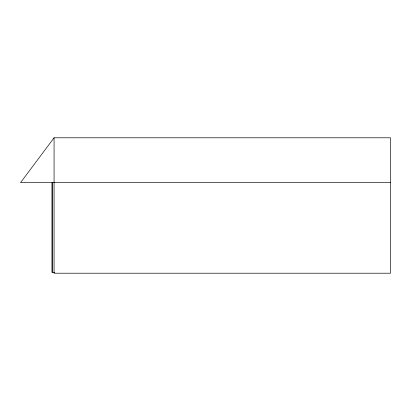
<?xml version="1.0" encoding="UTF-8"?>
<svg xmlns="http://www.w3.org/2000/svg" width="411" height="411" viewBox="0 0 411 411"><rect width="100%" height="100%" fill="white"/><g stroke="black" fill="none" stroke-linecap="round" stroke-linejoin="round"><path stroke-width="0.62" d="M54.067 137.788L54.067 273.212L390.45 273.212L390.45 137.788L54.067 137.788L20.55 182.638L390.45 182.638M54.694 272.339L52.017 272.339L52.017 182.638M52.233 182.638L52.233 272.339"/></g></svg>
